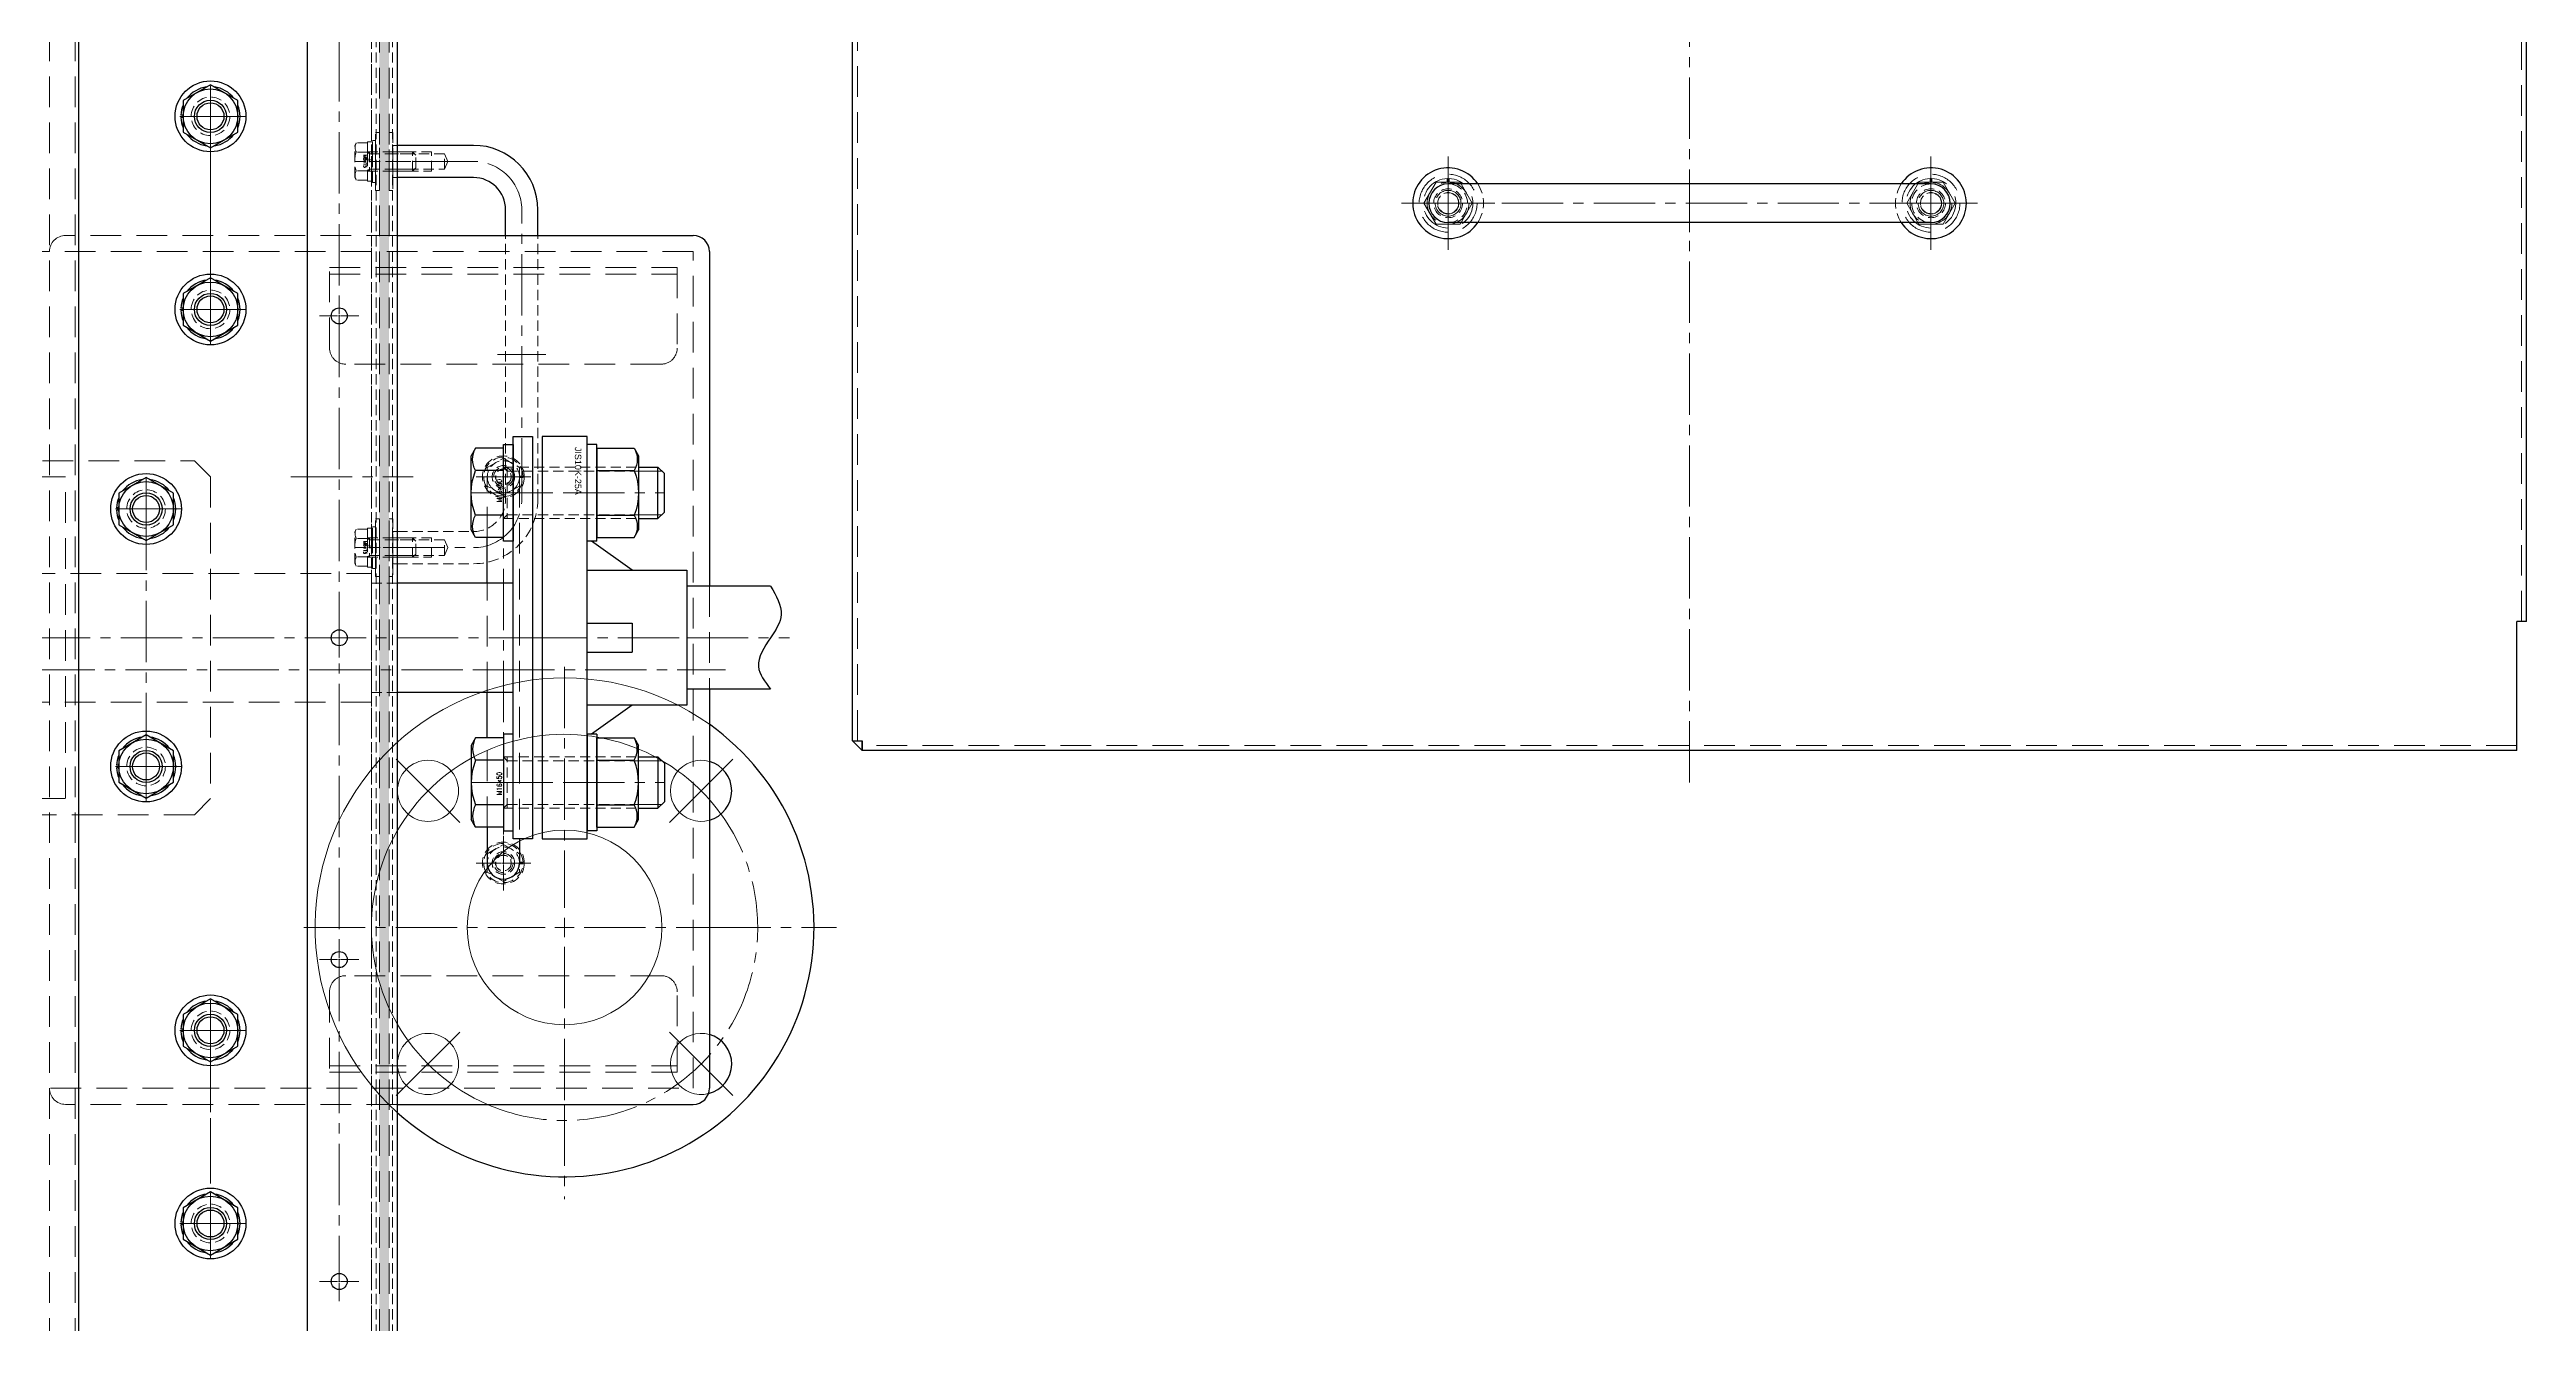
# Model space of a CAD drawing. Header units: millimetres. Extents: x 0 to 51411, y 0 to 16902.
# Drawn here: x 5429 to 6199, y 14393 to 14789 of the extents above; entities that cross this region are included whole.
import ezdxf

# ---------------------------------------------------------------- set-up
doc = ezdxf.new("R2010")
doc.units = ezdxf.units.MM
doc.linetypes.add('CENTER2', pattern=[28.575, 19.05, -3.175, 3.175, -3.175])
doc.linetypes.add('HIDDEN2', pattern=[4.7625, 3.175, -1.5875])
for name, color, linetype, lineweight in [('01_外形線', 7, 'Continuous', 25), ('02_細線', 5, 'Continuous', 13), ('03_かくれ線', 6, 'HIDDEN2', 13), ('04_中心線', 1, 'CENTER2', 9)]:
    doc.layers.add(name, color=color, linetype=linetype, lineweight=lineweight)
doc.layers.add('10_補助線', color=8, linetype='Continuous', lineweight=13, plot=False)
doc.styles.get("Standard").update_dxf_attribs({"font": 'arial.ttf'})
doc.styles.add('寸法用', font='simplex.shx', dxfattribs={"width": 0.8, "bigfont": '@extfont2.shx'})

# ---------------------------------------------------------------- blocks, each defined once
blk = doc.blocks.new('*U802')
at = {"layer": '04_中心線', "color": 0, "linetype": 'CENTER2', "transparency": 16777216}
for p, q in [((0, 0.9), (0, 8)), ((-8, 0), (-0.9, 0)), ((0.9, 0), (8, 0)), ((0, -8), (0, -0.9))]:
    blk.add_line(p, q, dxfattribs=at)
at = {"layer": '04_中心線', "color": 0, "linetype": 'Continuous', "transparency": 16777216}
for p, q in [((-0.45, 0), (0.45, 0)), ((0, -0.45), (0, 0.45))]:
    blk.add_line(p, q, dxfattribs=at)
blk = doc.blocks.new('*U803')
at = {"layer": '04_中心線', "color": 0, "linetype": 'CENTER2', "transparency": 16777216}
for p, q in [((0, 0.9), (0, 8)), ((-8, 0), (-0.9, 0)), ((0.9, 0), (8, 0)), ((0, -8), (0, -0.9))]:
    blk.add_line(p, q, dxfattribs=at)
at = {"layer": '04_中心線', "color": 0, "linetype": 'Continuous', "transparency": 16777216}
for p, q in [((-0.45, 0), (0.45, 0)), ((0, -0.45), (0, 0.45))]:
    blk.add_line(p, q, dxfattribs=at)
blk = doc.blocks.new('*U816')
at = {"layer": '04_中心線', "color": 0, "linetype": 'CENTER2', "transparency": 16777216}
for p, q in [((0, 1.2), (0, 9.5)), ((-9.5, 0), (-1.2, 0)), ((1.2, 0), (9.5, 0)), ((0, -9.5), (0, -1.2))]:
    blk.add_line(p, q, dxfattribs=at)
at = {"layer": '04_中心線', "color": 0, "linetype": 'Continuous', "transparency": 16777216}
for p, q in [((-0.6, 0), (0.6, 0)), ((0, -0.6), (0, 0.6))]:
    blk.add_line(p, q, dxfattribs=at)
blk = doc.blocks.new('*U817')
at = {"layer": '04_中心線', "color": 0, "linetype": 'CENTER2', "transparency": 16777216}
for p, q in [((0, 1.2), (0, 9.5)), ((-9.5, 0), (-1.2, 0)), ((1.2, 0), (9.5, 0)), ((0, -9.5), (0, -1.2))]:
    blk.add_line(p, q, dxfattribs=at)
at = {"layer": '04_中心線', "color": 0, "linetype": 'Continuous', "transparency": 16777216}
for p, q in [((-0.6, 0), (0.6, 0)), ((0, -0.6), (0, 0.6))]:
    blk.add_line(p, q, dxfattribs=at)
blk = doc.blocks.new('*U818')
at = {"layer": '04_中心線', "color": 0, "linetype": 'CENTER2', "transparency": 16777216}
for p, q in [((0, 2.2), (0, 14.5)), ((-14.5, 0), (-2.2, 0)), ((2.2, 0), (14.5, 0)), ((0, -14.5), (0, -2.2))]:
    blk.add_line(p, q, dxfattribs=at)
at = {"layer": '04_中心線', "color": 0, "linetype": 'Continuous', "transparency": 16777216}
for p, q in [((-1.1, 0), (1.1, 0)), ((0, -1.1), (0, 1.1))]:
    blk.add_line(p, q, dxfattribs=at)
blk = doc.blocks.new('*U819')
at = {"layer": '04_中心線', "color": 0, "linetype": 'CENTER2', "transparency": 16777216}
for p, q in [((0, 1.8), (0, 9.59)), ((-9.59, 0), (-1.8, 0)), ((1.8, 0), (9.59, 0)), ((0, -9.59), (0, -1.8))]:
    blk.add_line(p, q, dxfattribs=at)
at = {"layer": '04_中心線', "color": 0, "linetype": 'Continuous', "transparency": 16777216}
for p, q in [((-0.9, 0), (0.9, 0)), ((0, -0.9), (0, 0.9))]:
    blk.add_line(p, q, dxfattribs=at)
blk = doc.blocks.new('*U820')
at = {"layer": '04_中心線', "color": 0, "linetype": 'CENTER2', "transparency": 16777216}
for p, q in [((0, 1.8), (0, 9.59)), ((-9.59, 0), (-1.8, 0)), ((1.8, 0), (9.59, 0)), ((0, -9.59), (0, -1.8))]:
    blk.add_line(p, q, dxfattribs=at)
at = {"layer": '04_中心線', "color": 0, "linetype": 'Continuous', "transparency": 16777216}
for p, q in [((-0.9, 0), (0.9, 0)), ((0, -0.9), (0, 0.9))]:
    blk.add_line(p, q, dxfattribs=at)
blk = doc.blocks.new('*U821')
at = {"layer": '04_中心線', "color": 0, "linetype": 'CENTER2', "transparency": 16777216}
for p, q in [((0, 2.2), (0, 14.5)), ((-14.5, 0), (-2.2, 0)), ((2.2, 0), (14.5, 0)), ((0, -14.5), (0, -2.2))]:
    blk.add_line(p, q, dxfattribs=at)
at = {"layer": '04_中心線', "color": 0, "linetype": 'Continuous', "transparency": 16777216}
for p, q in [((-1.1, 0), (1.1, 0)), ((0, -1.1), (0, 1.1))]:
    blk.add_line(p, q, dxfattribs=at)
blk = doc.blocks.new('*U1451')
at = {"layer": '04_中心線', "color": 0, "linetype": 'CENTER2', "transparency": 16777216}
for p, q in [((0, 1.2), (0, 9.5)), ((-9.5, 0), (-1.2, 0)), ((1.2, 0), (9.5, 0)), ((0, -9.5), (0, -1.2))]:
    blk.add_line(p, q, dxfattribs=at)
at = {"layer": '04_中心線', "color": 0, "linetype": 'Continuous', "transparency": 16777216}
for p, q in [((-0.6, 0), (0.6, 0)), ((0, -0.6), (0, 0.6))]:
    blk.add_line(p, q, dxfattribs=at)
blk = doc.blocks.new('*U1452')
at = {"layer": '04_中心線', "color": 0, "linetype": 'CENTER2', "transparency": 16777216}
for p, q in [((0, 1.2), (0, 9.5)), ((-9.5, 0), (-1.2, 0)), ((1.2, 0), (9.5, 0)), ((0, -9.5), (0, -1.2))]:
    blk.add_line(p, q, dxfattribs=at)
at = {"layer": '04_中心線', "color": 0, "linetype": 'Continuous', "transparency": 16777216}
for p, q in [((-0.6, 0), (0.6, 0)), ((0, -0.6), (0, 0.6))]:
    blk.add_line(p, q, dxfattribs=at)
blk = doc.blocks.new('*U1453')
at = {"layer": '04_中心線', "color": 0, "linetype": 'CENTER2', "transparency": 16777216}
for p, q in [((0, 1.2), (0, 9.5)), ((-9.5, 0), (-1.2, 0)), ((1.2, 0), (9.5, 0)), ((0, -9.5), (0, -1.2))]:
    blk.add_line(p, q, dxfattribs=at)
at = {"layer": '04_中心線', "color": 0, "linetype": 'Continuous', "transparency": 16777216}
for p, q in [((-0.6, 0), (0.6, 0)), ((0, -0.6), (0, 0.6))]:
    blk.add_line(p, q, dxfattribs=at)
blk = doc.blocks.new('*U1433')
at = {"layer": '04_中心線', "color": 0, "linetype": 'CENTER2', "transparency": 16777216}
for p, q in [((0, 1.2), (0, 9.5)), ((-9.5, 0), (-1.2, 0)), ((1.2, 0), (9.5, 0)), ((0, -9.5), (0, -1.2))]:
    blk.add_line(p, q, dxfattribs=at)
at = {"layer": '04_中心線', "color": 0, "linetype": 'Continuous', "transparency": 16777216}
for p, q in [((-0.6, 0), (0.6, 0)), ((0, -0.6), (0, 0.6))]:
    blk.add_line(p, q, dxfattribs=at)
blk = doc.blocks.new('*U1434')
at = {"layer": '04_中心線', "color": 0, "linetype": 'CENTER2', "transparency": 16777216}
for p, q in [((0, 1.2), (0, 9.5)), ((-9.5, 0), (-1.2, 0)), ((1.2, 0), (9.5, 0)), ((0, -9.5), (0, -1.2))]:
    blk.add_line(p, q, dxfattribs=at)
at = {"layer": '04_中心線', "color": 0, "linetype": 'Continuous', "transparency": 16777216}
for p, q in [((-0.6, 0), (0.6, 0)), ((0, -0.6), (0, 0.6))]:
    blk.add_line(p, q, dxfattribs=at)
blk = doc.blocks.new('*U1435')
at = {"layer": '04_中心線', "color": 0, "linetype": 'CENTER2', "transparency": 16777216}
for p, q in [((0, 1.2), (0, 9.5)), ((-9.5, 0), (-1.2, 0)), ((1.2, 0), (9.5, 0)), ((0, -9.5), (0, -1.2))]:
    blk.add_line(p, q, dxfattribs=at)
at = {"layer": '04_中心線', "color": 0, "linetype": 'Continuous', "transparency": 16777216}
for p, q in [((-0.6, 0), (0.6, 0)), ((0, -0.6), (0, 0.6))]:
    blk.add_line(p, q, dxfattribs=at)
blk = doc.blocks.new('*U1439')
at = {"layer": '04_中心線', "color": 0, "linetype": 'CENTER2', "transparency": 16777216}
for p, q in [((-6.11, 0), (-0.52, 0)), ((0, 0.52), (0, 6.11)), ((0.52, 0), (6.11, 0)), ((0, -6.11), (0, -0.52))]:
    blk.add_line(p, q, dxfattribs=at)
at = {"layer": '04_中心線', "color": 0, "linetype": 'Continuous', "transparency": 16777216}
for p, q in [((-0.26, 0), (0.26, 0)), ((0, -0.26), (0, 0.26))]:
    blk.add_line(p, q, dxfattribs=at)
blk = doc.blocks.new('*U1440')
at = {"layer": '04_中心線', "color": 0, "linetype": 'CENTER2', "transparency": 16777216}
for p, q in [((-6.11, 0), (-0.52, 0)), ((0, 0.52), (0, 6.11)), ((0.52, 0), (6.11, 0)), ((0, -6.11), (0, -0.52))]:
    blk.add_line(p, q, dxfattribs=at)
at = {"layer": '04_中心線', "color": 0, "linetype": 'Continuous', "transparency": 16777216}
for p, q in [((-0.26, 0), (0.26, 0)), ((0, -0.26), (0, 0.26))]:
    blk.add_line(p, q, dxfattribs=at)
blk = doc.blocks.new('*U1441')
at = {"layer": '04_中心線', "color": 0, "linetype": 'CENTER2', "transparency": 16777216}
for p, q in [((-6.11, 0), (-0.52, 0)), ((0, 0.52), (0, 6.11)), ((0.52, 0), (6.11, 0)), ((0, -6.11), (0, -0.52))]:
    blk.add_line(p, q, dxfattribs=at)
at = {"layer": '04_中心線', "color": 0, "linetype": 'Continuous', "transparency": 16777216}
for p, q in [((-0.26, 0), (0.26, 0)), ((0, -0.26), (0, 0.26))]:
    blk.add_line(p, q, dxfattribs=at)
blk = doc.blocks.new('*U1492')
at = {"layer": '04_中心線', "color": 0, "linetype": 'CENTER2', "transparency": 16777216}
for p, q in [((-6.11, 0), (-0.52, 0)), ((0, 0.52), (0, 6.11)), ((0.52, 0), (6.11, 0)), ((0, -6.11), (0, -0.52))]:
    blk.add_line(p, q, dxfattribs=at)
at = {"layer": '04_中心線', "color": 0, "linetype": 'Continuous', "transparency": 16777216}
for p, q in [((-0.26, 0), (0.26, 0)), ((0, -0.26), (0, 0.26))]:
    blk.add_line(p, q, dxfattribs=at)
blk = doc.blocks.new('*U1580')
at = {"layer": '10_補助線', "color": 0, "linetype": 'CENTER2', "transparency": 16777216}
for p, q in [((0, 6.05), (0, 45)), ((-81, 0), (-6.05, 0)), ((6.05, 0), (55, 0)), ((0, -81), (0, -6.05))]:
    blk.add_line(p, q, dxfattribs=at)
at = {"layer": '10_補助線', "color": 0, "linetype": 'Continuous', "transparency": 16777216}
for p, q in [((-3.02, 0), (3.02, 0)), ((0, -3.02), (0, 3.02))]:
    blk.add_line(p, q, dxfattribs=at)
blk = doc.blocks.new('*U1581')
at = {"layer": '04_中心線', "color": 0, "linetype": 'CENTER2', "transparency": 16777216}
for p, q in [((0, 1.2), (0, 9.5)), ((-9.5, 0), (-1.2, 0)), ((1.2, 0), (9.5, 0)), ((0, -9.5), (0, -1.2))]:
    blk.add_line(p, q, dxfattribs=at)
at = {"layer": '04_中心線', "color": 0, "linetype": 'Continuous', "transparency": 16777216}
for p, q in [((-0.6, 0), (0.6, 0)), ((0, -0.6), (0, 0.6))]:
    blk.add_line(p, q, dxfattribs=at)
blk = doc.blocks.new('*U1575')
at = {"layer": '04_中心線', "color": 0, "linetype": 'CENTER2', "transparency": 16777216}
for p, q in [((0, 1.2), (0, 9.5)), ((-9.5, 0), (-1.2, 0)), ((1.2, 0), (9.5, 0)), ((0, -9.5), (0, -1.2))]:
    blk.add_line(p, q, dxfattribs=at)
at = {"layer": '04_中心線', "color": 0, "linetype": 'Continuous', "transparency": 16777216}
for p, q in [((-0.6, 0), (0.6, 0)), ((0, -0.6), (0, 0.6))]:
    blk.add_line(p, q, dxfattribs=at)
blk = doc.blocks.new('*U1587')
at = {"layer": '04_中心線', "color": 0, "linetype": 'CENTER2', "transparency": 16777216}
for p, q in [((-7, 0), (-0.7, 0)), ((0, 0.7), (0, 7)), ((0.7, 0), (7, 0)), ((0, -7), (0, -0.7))]:
    blk.add_line(p, q, dxfattribs=at)
at = {"layer": '04_中心線', "color": 0, "linetype": 'Continuous', "transparency": 16777216}
for p, q in [((-0.35, 0), (0.35, 0)), ((0, -0.35), (0, 0.35))]:
    blk.add_line(p, q, dxfattribs=at)
blk = doc.blocks.new('*U1539')
at = {"layer": '04_中心線', "color": 0, "linetype": 'CENTER2', "transparency": 16777216}
for p, q in [((-7, 0), (-0.7, 0)), ((0, 0.7), (0, 7)), ((0.7, 0), (7, 0)), ((0, -7), (0, -0.7))]:
    blk.add_line(p, q, dxfattribs=at)
at = {"layer": '04_中心線', "color": 0, "linetype": 'Continuous', "transparency": 16777216}
for p, q in [((-0.35, 0), (0.35, 0)), ((0, -0.35), (0, 0.35))]:
    blk.add_line(p, q, dxfattribs=at)
blk = doc.blocks.new('*U1541')
at = {"layer": '04_中心線', "color": 0, "linetype": 'CENTER2', "transparency": 16777216}
for p, q in [((0, 1), (0, 8.5)), ((-8.5, 0), (-1, 0)), ((1, 0), (8.5, 0)), ((0, -8.5), (0, -1))]:
    blk.add_line(p, q, dxfattribs=at)
at = {"layer": '04_中心線', "color": 0, "linetype": 'Continuous', "transparency": 16777216}
for p, q in [((-0.5, 0), (0.5, 0)), ((0, -0.5), (0, 0.5))]:
    blk.add_line(p, q, dxfattribs=at)
blk = doc.blocks.new('*U1540')
at = {"layer": '04_中心線', "color": 0, "linetype": 'CENTER2', "transparency": 16777216}
for p, q in [((0, 1), (0, 8.5)), ((-8.5, 0), (-1, 0)), ((1, 0), (8.5, 0)), ((0, -8.5), (0, -1))]:
    blk.add_line(p, q, dxfattribs=at)
at = {"layer": '04_中心線', "color": 0, "linetype": 'Continuous', "transparency": 16777216}
for p, q in [((-0.5, 0), (0.5, 0)), ((0, -0.5), (0, 0.5))]:
    blk.add_line(p, q, dxfattribs=at)

msp = doc.modelspace()

# ---------------------------------------------------------------- hatches: boundary and pattern name
at = {"layer": '03_かくれ線', "transparency": 33554495}
h = msp.add_hatch(color=256, dxfattribs=at)
h.dxf.hatch_style = 1
h.paths.add_polyline_path([(5531.964, 13465.9), (5531.964, 14925.9), (5534.964, 14925.9), (5534.964, 13465.9)])

# ---------------------------------------------------------------- linework, layer by layer
at = {"layer": '01_外形線'}
for p, q in [((5678.967, 14573.91), (5678.967, 15607.91)), ((6198.967, 14610.91), (6198.967, 15570.91)), ((5438.467, 15402.91), (5438.467, 13798.91)), ((5509.467, 14925.9), (5509.467, 14385.9)), ((5537.467, 14925.9), (5537.467, 14385.9)), ((5561.164, 14758.9), (5537.464, 14758.9)), ((5561.164, 14748.9), (5537.464, 14748.9)), ((6013.967, 14746.91), (5863.967, 14746.91)), ((5571.164, 14730.91), (5571.164, 14738.9)), ((5581.164, 14730.91), (5581.164, 14738.9)), ((5537.467, 14730.91), (5629.467, 14730.91)), ((6013.967, 14734.91), (5863.967, 14734.91)), ((5634.467, 14725.91), (5634.467, 14621.91)), ((5565.467, 14622.91), (5565.467, 14637.054)), ((6198.967, 14610.91), (6195.967, 14610.91)), ((6195.967, 14570.91), (6195.967, 14610.91)), ((5634.467, 14589.91), (5634.467, 14465.91)), ((5565.467, 14574.766), (5565.467, 14588.91)), ((5678.967, 14573.91), (5681.967, 14573.91)), ((5681.967, 14570.91), (5681.967, 14573.91)), ((6195.967, 14570.91), (5681.967, 14570.91)), ((5565.467, 14547.054), (5565.467, 14535.91)), ((5575.467, 14543.41), (5575.467, 14536.135)), ((5537.467, 14460.91), (5629.467, 14460.91))]:
    msp.add_line(p, q, dxfattribs=at)
for points in [[(5479.467, 14777.725), (5470.967, 14772.817)], [(5487.967, 14772.817), (5479.467, 14777.725)], [(5470.967, 14768.285), (5470.275, 14768.285)], [(5470.967, 14767.535), (5470.275, 14767.535)], [(5470.967, 14772.817), (5470.967, 14763.003)], [(5487.967, 14763.003), (5487.967, 14772.817)], [(5470.967, 14763.003), (5479.467, 14758.095)], [(5479.467, 14758.095), (5487.967, 14763.003)], [(5479.467, 14717.725), (5470.967, 14712.817)], [(5487.967, 14712.817), (5479.467, 14717.725)], [(5470.967, 14708.285), (5470.275, 14708.285)], [(5470.967, 14707.535), (5470.275, 14707.535)], [(5470.967, 14712.817), (5470.967, 14703.003)], [(5487.967, 14703.003), (5487.967, 14712.817)], [(5470.967, 14703.003), (5479.467, 14698.095)], [(5479.467, 14698.095), (5487.967, 14703.003)], [(5582.467, 14668.41), (5582.467, 14543.41)], [(5596.467, 14668.41), (5582.467, 14668.41)], [(5596.467, 14543.41), (5596.467, 14668.41)], [(5561.827, 14664.766), (5560.467, 14662.41)], [(5560.467, 14639.41), (5560.467, 14662.41)], [(5570.467, 14664.766), (5561.827, 14664.766)], [(5596.467, 14635.91), (5596.467, 14665.91)], [(5599.467, 14665.91), (5596.467, 14665.91)], [(5599.467, 14635.91), (5599.467, 14665.91)], [(5599.467, 14664.766), (5599.467, 14637.054)], [(5599.467, 14664.766), (5611.106, 14664.766)], [(5611.106, 14664.766), (5612.467, 14662.41)], [(5612.467, 14662.41), (5612.467, 14639.41)], [(5459.467, 14655.725), (5450.967, 14650.817)], [(5467.967, 14650.817), (5459.467, 14655.725)], [(5570.467, 14657.838), (5561.827, 14657.838)], [(5599.467, 14657.838), (5611.106, 14657.838)], [(5612.467, 14658.91), (5618.467, 14658.91)], [(5618.467, 14658.91), (5620.467, 14656.91)], [(5618.467, 14642.91), (5618.467, 14658.91)], [(5620.467, 14644.91), (5620.467, 14656.91)], [(5450.967, 14646.285), (5450.275, 14646.285)], [(5450.967, 14645.535), (5450.275, 14645.535)], [(5450.967, 14650.817), (5450.967, 14641.003)], [(5467.967, 14641.003), (5467.967, 14650.817)], [(5570.467, 14643.982), (5561.827, 14643.982)], [(5599.467, 14643.982), (5611.106, 14643.982)], [(5618.467, 14642.91), (5620.467, 14644.91)], [(5450.967, 14641.003), (5459.467, 14636.095)], [(5459.467, 14636.095), (5467.967, 14641.003)], [(5561.827, 14637.054), (5560.467, 14639.41)], [(5570.467, 14637.054), (5561.827, 14637.054)], [(5599.467, 14635.91), (5596.467, 14635.91)], [(5610.467, 14626.91), (5597.867, 14635.91)], [(5599.467, 14637.054), (5611.106, 14637.054)], [(5611.106, 14637.054), (5612.467, 14639.41)], [(5612.467, 14642.91), (5618.467, 14642.91)], [(5573.467, 14622.91), (5537.467, 14622.91)], [(5596.467, 14626.91), (5627.467, 14626.91)], [(5627.467, 14626.91), (5627.467, 14584.91)], [(5653.467, 14621.91), (5627.467, 14621.91)], [(5596.467, 14610.41), (5610.467, 14610.41)], [(5610.467, 14610.41), (5610.467, 14601.41)], [(5596.467, 14601.41), (5610.467, 14601.41)], [(5653.467, 14589.91), (5627.467, 14589.91)], [(5573.467, 14588.91), (5537.467, 14588.91)], [(5627.467, 14584.91), (5596.467, 14584.91)], [(5610.467, 14584.91), (5597.867, 14575.91)], [(5459.467, 14575.725), (5450.967, 14570.817)], [(5467.967, 14570.817), (5459.467, 14575.725)], [(5561.827, 14574.766), (5560.467, 14572.41)], [(5570.467, 14574.766), (5561.827, 14574.766)], [(5596.467, 14575.91), (5596.467, 14545.91)], [(5599.467, 14575.91), (5596.467, 14575.91)], [(5599.467, 14575.91), (5599.467, 14545.91)], [(5599.467, 14547.054), (5599.467, 14574.766)], [(5599.467, 14574.766), (5611.106, 14574.766)], [(5611.106, 14574.766), (5612.467, 14572.41)], [(5450.967, 14570.817), (5450.967, 14561.003)], [(5467.967, 14561.003), (5467.967, 14570.817)], [(5560.467, 14572.41), (5560.467, 14549.41)], [(5570.467, 14567.838), (5561.827, 14567.838)], [(5599.467, 14567.838), (5611.106, 14567.838)], [(5612.467, 14549.41), (5612.467, 14572.41)], [(5612.467, 14568.91), (5618.467, 14568.91)], [(5618.467, 14568.91), (5620.467, 14566.91)], [(5618.467, 14568.91), (5618.467, 14552.91)], [(5620.467, 14566.91), (5620.467, 14554.91)], [(5681.967, 14573.91), (5681.967, 14570.91), (5678.967, 14573.91), (5681.967, 14573.91)], [(5450.967, 14566.285), (5450.275, 14566.285)], [(5450.967, 14565.535), (5450.275, 14565.535)], [(5450.967, 14561.003), (5459.467, 14556.095)], [(5459.467, 14556.095), (5467.967, 14561.003)], [(5570.467, 14553.982), (5561.827, 14553.982)], [(5599.467, 14553.982), (5611.106, 14553.982)], [(5612.467, 14552.91), (5618.467, 14552.91)], [(5618.467, 14552.91), (5620.467, 14554.91)], [(5561.827, 14547.054), (5560.467, 14549.41)], [(5570.467, 14547.054), (5561.827, 14547.054)], [(5599.467, 14545.91), (5596.467, 14545.91)], [(5599.467, 14547.054), (5611.106, 14547.054)], [(5611.106, 14547.054), (5612.467, 14549.41)], [(5582.467, 14543.41), (5596.467, 14543.41)], [(5479.467, 14493.725), (5470.967, 14488.817)], [(5487.967, 14488.817), (5479.467, 14493.725)], [(5470.967, 14484.285), (5470.275, 14484.285)], [(5470.967, 14483.535), (5470.275, 14483.535)], [(5470.967, 14488.817), (5470.967, 14479.003)], [(5487.967, 14479.003), (5487.967, 14488.817)], [(5470.967, 14479.003), (5479.467, 14474.095)], [(5479.467, 14474.095), (5487.967, 14479.003)], [(5479.467, 14433.725), (5470.967, 14428.817)], [(5470.967, 14428.817), (5470.967, 14419.003)], [(5487.967, 14428.817), (5479.467, 14433.725)], [(5487.967, 14419.003), (5487.967, 14428.817)], [(5470.967, 14424.285), (5470.275, 14424.285)], [(5470.967, 14423.535), (5470.275, 14423.535)], [(5470.967, 14419.003), (5479.467, 14414.095)], [(5479.467, 14414.095), (5487.967, 14419.003)]]:
    msp.add_lwpolyline(points, dxfattribs=at)
for points in [[(5478.265, 14777.031, 0.1988668), (5472.169, 14773.511)], [(5486.765, 14773.511, 0.1988668), (5480.669, 14777.031)], [(5470.967, 14771.43, 0.0881874), (5470.275, 14768.285)], [(5470.275, 14767.535, 0.0881874), (5470.967, 14764.39)], [(5487.967, 14764.39, 0.1988668), (5487.967, 14771.43)], [(5472.169, 14762.309, 0.1988668), (5478.265, 14758.789)], [(5480.669, 14758.789, 0.1988668), (5486.765, 14762.309)], [(5478.265, 14717.031, 0.1988668), (5472.169, 14713.511)], [(5486.765, 14713.511, 0.1988668), (5480.669, 14717.031)], [(5470.967, 14711.43, 0.0881874), (5470.275, 14708.285)], [(5470.275, 14707.535, 0.0881874), (5470.967, 14704.39)], [(5487.967, 14704.39, 0.1988668), (5487.967, 14711.43)], [(5472.169, 14702.309, 0.1988668), (5478.265, 14698.789)], [(5480.669, 14698.789, 0.1988668), (5486.765, 14702.309)], [(5561.827, 14657.838, -0.2679491), (5561.827, 14664.766)], [(5611.106, 14664.766, -0.2679491), (5611.106, 14657.838)], [(5458.265, 14655.031, 0.1988668), (5452.169, 14651.511)], [(5466.765, 14651.511, 0.1988668), (5460.669, 14655.031)], [(5561.827, 14643.982, -0.1963667), (5561.827, 14657.838)], [(5611.106, 14657.838, -0.1963667), (5611.106, 14643.982)], [(5450.967, 14649.43, 0.0881874), (5450.275, 14646.285)], [(5450.275, 14645.535, 0.0881874), (5450.967, 14642.39)], [(5467.967, 14642.39, 0.1988668), (5467.967, 14649.43)], [(5561.827, 14637.054, -0.2679491), (5561.827, 14643.982)], [(5611.106, 14643.982, -0.2679491), (5611.106, 14637.054)], [(5452.169, 14640.309, 0.1988668), (5458.265, 14636.789)], [(5460.669, 14636.789, 0.1988668), (5466.765, 14640.309)], [(5458.265, 14575.031, 0.1988668), (5452.169, 14571.511)], [(5466.765, 14571.511, 0.1988668), (5460.669, 14575.031)], [(5561.827, 14574.766, 0.2679491), (5561.827, 14567.838)], [(5611.106, 14567.838, 0.2679491), (5611.106, 14574.766)], [(5450.967, 14569.43, 0.0881874), (5450.275, 14566.285)], [(5467.967, 14562.39, 0.1988668), (5467.967, 14569.43)], [(5561.827, 14567.838, 0.1963667), (5561.827, 14553.982)], [(5611.106, 14553.982, 0.1963667), (5611.106, 14567.838)], [(5450.275, 14565.535, 0.0881874), (5450.967, 14562.39)], [(5452.169, 14560.309, 0.1988668), (5458.265, 14556.789)], [(5460.669, 14556.789, 0.1988668), (5466.765, 14560.309)], [(5561.827, 14553.982, 0.2679491), (5561.827, 14547.054)], [(5611.106, 14547.054, 0.2679491), (5611.106, 14553.982)], [(5478.265, 14493.031, 0.1988668), (5472.169, 14489.511)], [(5486.765, 14489.511, 0.1988668), (5480.669, 14493.031)], [(5470.967, 14487.43, 0.0881874), (5470.275, 14484.285)], [(5470.275, 14483.535, 0.0881874), (5470.967, 14480.39)], [(5487.967, 14480.39, 0.1988668), (5487.967, 14487.43)], [(5472.169, 14478.309, 0.1988668), (5478.265, 14474.789)], [(5480.669, 14474.789, 0.1988668), (5486.765, 14478.309)], [(5478.265, 14433.031, 0.1988668), (5472.169, 14429.511)], [(5486.765, 14429.511, 0.1988668), (5480.669, 14433.031)], [(5470.967, 14427.43, 0.0881874), (5470.275, 14424.285)], [(5470.275, 14423.535, 0.0881874), (5470.967, 14420.39)], [(5487.967, 14420.39, 0.1988668), (5487.967, 14427.43)], [(5472.169, 14418.309, 0.1988668), (5478.265, 14414.789)], [(5480.669, 14414.789, 0.1988668), (5486.765, 14418.309)]]:
    msp.add_lwpolyline(points, format="xyb", dxfattribs=at)
for points in [[(5579.467, 14668.41), (5579.467, 14543.41), (5573.467, 14543.41), (5573.467, 14668.41)], [(5570.467, 14635.91), (5570.467, 14665.91), (5573.467, 14665.91), (5573.467, 14635.91)], [(5570.467, 14575.91), (5570.467, 14545.91), (5573.467, 14545.91), (5573.467, 14575.91)]]:
    msp.add_lwpolyline(points, close=True, dxfattribs=at)
for centre, radius in [((5479.467, 14767.91), 11), ((5479.467, 14767.91), 8.5), ((5479.467, 14767.91), 5), ((5479.467, 14767.91), 4.188), ((5479.467, 14707.91), 11), ((5479.467, 14707.91), 8.5), ((5479.467, 14707.91), 5), ((5479.467, 14707.91), 4.188), ((5519.467, 14705.9), 2.5), ((5459.467, 14645.91), 11), ((5459.467, 14645.91), 8.5), ((5459.467, 14645.91), 5), ((5459.467, 14645.91), 4.188), ((5519.467, 14605.9), 2.5), ((5459.467, 14565.91), 11), ((5459.467, 14565.91), 8.5), ((5459.467, 14565.91), 5), ((5459.467, 14565.91), 4.188), ((5519.467, 14505.9), 2.5), ((5479.467, 14483.91), 11), ((5479.467, 14483.91), 8.5), ((5479.467, 14483.91), 5), ((5479.467, 14483.91), 4.188), ((5479.467, 14423.91), 11), ((5479.467, 14423.91), 8.5), ((5479.467, 14423.91), 5), ((5479.467, 14423.91), 4.188), ((5519.467, 14405.9), 2.5)]:
    msp.add_circle(centre, radius, dxfattribs=at)
for centre, radius, start, end in [((5561.164, 14738.9), 20, 0, 90), ((5863.967, 14740.91), 11, 33.055731, 326.944269), ((6013.967, 14740.91), 11, 213.055731, 146.944269), ((5561.164, 14738.9), 10, 0, 90), ((5863.967, 14740.91), 6, 90, 270), ((6013.967, 14740.91), 6, 270, 90), ((5629.467, 14725.91), 5, 0, 90), ((5589.467, 14515.91), 77.5, 227.858215, 54.504041), ((5631.893, 14558.336), 9.5, 285.718282, 74.281718), ((5570.467, 14535.91), 5, 180, 0), ((5631.893, 14473.484), 9.5, 283.981534, 74.281718), ((5629.467, 14465.91), 5, 270, 0)]:
    msp.add_arc(centre, radius, start, end, dxfattribs=at)
msp.add_spline([(5653.467, 14621.91), (5656.789, 14613.088), (5653.467, 14605.91), (5649.691, 14596.983), (5653.467, 14589.91)], degree=3, dxfattribs=at)
at = {"layer": '02_細線'}
for points in [[(5612.467, 14657.71), (5619.667, 14657.71)], [(5612.467, 14644.11), (5619.667, 14644.11)], [(5612.467, 14567.71), (5619.667, 14567.71)], [(5612.467, 14554.11), (5619.667, 14554.11)]]:
    msp.add_lwpolyline(points, dxfattribs=at)
at = {"layer": '03_かくれ線', "ltscale": 3}
for p, q in [((5680.467, 14573.91), (5680.467, 15607.91)), ((6197.467, 14610.91), (6197.467, 15570.91)), ((5429.467, 15408.91), (5429.467, 13792.91)), ((5437.467, 15408.91), (5437.467, 13792.91)), ((5529.467, 13445.9), (5529.467, 14925.9)), ((5531.964, 14925.9), (5531.964, 13465.9)), ((5534.964, 14925.9), (5534.964, 13465.9)), ((5537.464, 14758.9), (5536.164, 14758.9)), ((5537.464, 14748.9), (5536.164, 14748.9)), ((5537.467, 14730.91), (5434.467, 14730.91)), ((5516.467, 14718.91), (5624.467, 14718.91)), ((5565.467, 14637.054), (5565.467, 14655.91)), ((5575.467, 14655.91), (5575.467, 14543.41)), ((5537.464, 14638.9), (5536.164, 14638.9)), ((5537.464, 14628.9), (5536.164, 14628.9)), ((5565.467, 14588.91), (5565.467, 14622.91)), ((5634.467, 14621.91), (5634.467, 14589.91)), ((5565.467, 14547.054), (5565.467, 14574.766)), ((6195.967, 14572.41), (5681.967, 14572.41)), ((5516.467, 14472.91), (5624.467, 14472.91)), ((5537.467, 14460.91), (5434.467, 14460.91))]:
    msp.add_line(p, q, dxfattribs=at)
at = {"layer": '03_かくれ線'}
for p, q in [((5529.467, 14925.9), (5529.467, 14385.9)), ((5530.967, 14925.9), (5530.967, 14385.9)), ((5535.967, 14925.9), (5535.967, 14385.9)), ((5536.164, 14748.9), (5536.164, 14758.9)), ((5571.164, 14648.9), (5571.164, 14730.91)), ((5581.164, 14648.9), (5581.164, 14730.91)), ((5536.164, 14628.9), (5536.164, 14638.9)), ((5537.464, 14638.9), (5561.164, 14638.9)), ((5537.464, 14628.9), (5561.164, 14628.9))]:
    msp.add_line(p, q, dxfattribs=at)
for points in [[(5524.769, 14759.673), (5524.264, 14758.8)], [(5528.264, 14759.673), (5524.769, 14759.673)], [(5528.264, 14754.746), (5528.264, 14760)], [(5528.264, 14760), (5529.764, 14760)], [(5528.264, 14748.126), (5528.264, 14759.673)], [(5528.264, 14748.126), (5528.264, 14759.673)], [(5529.764, 14754.2), (5529.764, 14760)], [(5524.264, 14749), (5524.264, 14758.8)], [(5524.264, 14753.9), (5543.264, 14753.9)], [(5528.264, 14756.786), (5524.769, 14756.786)], [(5528.264, 14756.9), (5542.264, 14756.9)], [(5528.864, 14756.3), (5528.264, 14756.9)], [(5529.764, 14754.2), (5528.264, 14754.746)], [(5528.264, 14747.8), (5528.264, 14754.146)], [(5529.764, 14753.6), (5528.264, 14754.146)], [(5528.864, 14751.5), (5528.264, 14750.9)], [(5528.864, 14756.9), (5528.864, 14750.9)], [(5528.864, 14756.3), (5542.864, 14756.3)], [(5528.864, 14751.5), (5542.864, 14751.5)], [(5529.764, 14747.8), (5529.764, 14753.6)], [(5536.164, 14750.9), (5548.164, 14750.9), (5548.164, 14756.9), (5536.164, 14756.9)], [(5536.164, 14751.5), (5552.164, 14751.5), (5552.164, 14756.3), (5536.164, 14756.3)], [(5542.264, 14756.9), (5543.264, 14755.9)], [(5542.264, 14750.9), (5542.264, 14756.9)], [(5542.264, 14750.9), (5543.264, 14751.9)], [(5543.264, 14751.9), (5543.264, 14755.9)], [(5552.164, 14751.5), (5553.158, 14753.9), (5552.164, 14756.3)], [(5524.769, 14748.126), (5524.264, 14749)], [(5528.264, 14751.013), (5524.769, 14751.013)], [(5528.264, 14748.126), (5524.769, 14748.126)], [(5528.264, 14750.9), (5542.264, 14750.9)], [(5529.764, 14747.8), (5528.264, 14747.8)], [(5570.467, 14664.766), (5570.467, 14637.054)], [(5570.467, 14658.91), (5612.467, 14658.91)], [(5571.667, 14657.71), (5570.467, 14658.91)], [(5571.667, 14658.91), (5571.667, 14642.91)], [(5571.667, 14657.71), (5612.467, 14657.71)], [(5575.467, 14656.135), (5576.563, 14656.135)], [(5575.467, 14655.685), (5576.563, 14655.685)], [(5571.667, 14644.11), (5570.467, 14642.91)], [(5571.667, 14644.11), (5612.467, 14644.11)], [(5524.769, 14639.673), (5524.264, 14638.8)], [(5524.264, 14629), (5524.264, 14638.8)], [(5528.264, 14639.673), (5524.769, 14639.673)], [(5528.264, 14636.786), (5524.769, 14636.786)], [(5528.264, 14634.746), (5528.264, 14640)], [(5528.264, 14640), (5529.764, 14640)], [(5528.264, 14628.126), (5528.264, 14639.673)], [(5528.264, 14628.126), (5528.264, 14639.673)], [(5528.264, 14636.9), (5542.264, 14636.9)], [(5528.864, 14636.3), (5528.264, 14636.9)], [(5528.864, 14636.9), (5528.864, 14630.9)], [(5528.864, 14636.3), (5542.864, 14636.3)], [(5529.764, 14634.2), (5529.764, 14640)], [(5536.164, 14630.9), (5548.164, 14630.9), (5548.164, 14636.9), (5536.164, 14636.9)], [(5536.164, 14631.5), (5552.164, 14631.5), (5552.164, 14636.3), (5536.164, 14636.3)], [(5542.264, 14636.9), (5543.264, 14635.9)], [(5542.264, 14630.9), (5542.264, 14636.9)], [(5543.264, 14631.9), (5543.264, 14635.9)], [(5552.164, 14631.5), (5553.158, 14633.9), (5552.164, 14636.3)], [(5570.467, 14642.91), (5612.467, 14642.91)], [(5524.264, 14633.9), (5543.264, 14633.9)], [(5524.769, 14628.126), (5524.264, 14629)], [(5528.264, 14631.013), (5524.769, 14631.013)], [(5529.764, 14634.2), (5528.264, 14634.746)], [(5528.264, 14627.8), (5528.264, 14634.146)], [(5529.764, 14633.6), (5528.264, 14634.146)], [(5528.864, 14631.5), (5528.264, 14630.9)], [(5528.264, 14630.9), (5542.264, 14630.9)], [(5528.864, 14631.5), (5542.864, 14631.5)], [(5529.764, 14627.8), (5529.764, 14633.6)], [(5542.264, 14630.9), (5543.264, 14631.9)], [(5528.264, 14628.126), (5524.769, 14628.126)], [(5529.764, 14627.8), (5528.264, 14627.8)], [(5537.467, 14622.91), (5529.467, 14622.91)], [(5537.467, 14588.91), (5529.467, 14588.91)], [(5570.467, 14547.054), (5570.467, 14574.766)], [(5571.667, 14567.71), (5570.467, 14568.91)], [(5570.467, 14568.91), (5612.467, 14568.91)], [(5571.667, 14552.91), (5571.667, 14568.91)], [(5571.667, 14567.71), (5612.467, 14567.71)], [(5571.667, 14554.11), (5570.467, 14552.91)], [(5570.467, 14552.91), (5612.467, 14552.91)], [(5571.667, 14554.11), (5612.467, 14554.11)], [(5575.467, 14536.135), (5576.563, 14536.135)], [(5575.467, 14535.685), (5576.563, 14535.685)]]:
    msp.add_lwpolyline(points, dxfattribs=at)
for points in [[(5524.769, 14756.786, -0.2679491), (5524.769, 14759.673)], [(5524.769, 14751.013, -0.1747), (5524.769, 14756.786)], [(5524.769, 14748.126, -0.2679491), (5524.769, 14751.013)], [(5576.563, 14655.685, -54.2037733), (5576.563, 14656.135)], [(5524.769, 14631.013, -0.1747), (5524.769, 14636.786)], [(5524.769, 14636.786, -0.2679491), (5524.769, 14639.673)], [(5524.769, 14628.126, -0.2679491), (5524.769, 14631.013)], [(5576.563, 14535.685, -54.2037733), (5576.563, 14536.135)]]:
    msp.add_lwpolyline(points, format="xyb", dxfattribs=at)
for points in [[(5530.764, 14760.4), (5530.764, 14747.4), (5529.764, 14747.4), (5529.764, 14760.4)], [(5530.764, 14744.9), (5530.764, 14762.9), (5531.964, 14762.9), (5531.964, 14744.9)], [(5534.964, 14744.9), (5534.964, 14762.9), (5536.164, 14762.9), (5536.164, 14744.9)], [(5565.467, 14658.797), (5570.467, 14661.684), (5575.467, 14658.797), (5575.467, 14653.023), (5570.467, 14650.137), (5565.467, 14653.023)], [(5530.764, 14640.4), (5530.764, 14627.4), (5529.764, 14627.4), (5529.764, 14640.4)], [(5530.764, 14624.9), (5530.764, 14642.9), (5531.964, 14642.9), (5531.964, 14624.9)], [(5534.964, 14624.9), (5534.964, 14642.9), (5536.164, 14642.9), (5536.164, 14624.9)], [(5565.467, 14538.797), (5570.467, 14541.684), (5575.467, 14538.797), (5575.467, 14533.023), (5570.467, 14530.137), (5565.467, 14533.023)]]:
    msp.add_lwpolyline(points, close=True, dxfattribs=at)
at = {"layer": '03_かくれ線', "ltscale": 3}
for points in [[(5867.72, 14734.41), (5871.472, 14740.91), (5867.72, 14747.41), (5860.214, 14747.41), (5856.461, 14740.91), (5860.214, 14734.41)], [(6017.72, 14734.41), (6021.472, 14740.91), (6017.72, 14747.41), (6010.214, 14747.41), (6006.461, 14740.91), (6010.214, 14734.41)], [(3229.467, 14725.91), (3229.467, 14465.91), (5629.467, 14465.91), (5629.467, 14725.91)], [(3424.467, 14655.91), (3424.467, 14555.91), (5434.467, 14555.91), (5434.467, 14655.91)]]:
    msp.add_lwpolyline(points, close=True, dxfattribs=at)
for points in [[(5863.667, 14747.41), (5863.667, 14748.604)], [(5864.267, 14747.41), (5864.267, 14748.604)], [(6013.667, 14747.41), (6013.667, 14748.604)], [(6014.267, 14747.41), (6014.267, 14748.604)], [(5479.467, 14655.91), (5479.467, 14555.91), (5474.467, 14550.91), (5384.467, 14550.91), (5379.467, 14555.91), (5379.467, 14655.91), (5384.467, 14660.91), (5474.467, 14660.91), (5479.467, 14655.91)], [(3321.467, 14625.91), (5529.467, 14625.91), (5529.467, 14585.91), (3321.467, 14585.91)]]:
    msp.add_lwpolyline(points, dxfattribs=at)
for points in [[(5624.467, 14720.91), (5624.467, 14695.91, -0.4142136), (5619.467, 14690.91), (5521.467, 14690.91, -0.4142136), (5516.467, 14695.91), (5516.467, 14720.91)], [(5624.467, 14470.91), (5624.467, 14495.91, 0.4142136), (5619.467, 14500.91), (5521.467, 14500.91, 0.4142136), (5516.467, 14495.91), (5516.467, 14470.91)]]:
    msp.add_lwpolyline(points, format="xyb", close=True, dxfattribs=at)
at = {"layer": '03_かくれ線'}
for centre, radius in [((5479.467, 14767.91), 6), ((5863.967, 14740.91), 4.5), ((5863.967, 14740.91), 4), ((5863.967, 14740.91), 3.25), ((6013.967, 14740.91), 4.5), ((6013.967, 14740.91), 4), ((6013.967, 14740.91), 3.25), ((5479.467, 14707.91), 6), ((5570.467, 14655.91), 6.5), ((5570.467, 14655.91), 5), ((5570.467, 14655.91), 3.5), ((5459.467, 14645.91), 6), ((5459.467, 14645.91), 6), ((5570.467, 14655.91), 3), ((5570.467, 14655.91), 3), ((5570.467, 14655.91), 2.458), ((5570.467, 14655.91), 2.4), ((5459.467, 14565.91), 6), ((5459.467, 14565.91), 6), ((5570.467, 14535.91), 6.5), ((5570.467, 14535.91), 5), ((5570.467, 14535.91), 3.5), ((5570.467, 14535.91), 3), ((5570.467, 14535.91), 3), ((5570.467, 14535.91), 2.458), ((5570.467, 14535.91), 2.4), ((5479.467, 14483.91), 6), ((5479.467, 14423.91), 6)]:
    msp.add_circle(centre, radius, dxfattribs=at)
at = {"layer": '03_かくれ線', "ltscale": 3}
for centre, radius in [((5863.967, 14740.91), 9), ((5863.967, 14740.91), 6.5), ((5863.967, 14740.91), 4), ((5863.967, 14740.91), 3.324), ((6013.967, 14740.91), 9), ((6013.967, 14740.91), 6.5), ((6013.967, 14740.91), 4), ((6013.967, 14740.91), 3.324)]:
    msp.add_circle(centre, radius, dxfattribs=at)
for centre, radius, start, end in [((5863.967, 14740.91), 7.7, 92.232868, 87.767132), ((6013.967, 14740.91), 7.7, 92.232868, 87.767132), ((5434.467, 14725.91), 5, 90, 180), ((5434.467, 14465.91), 5, 180, 270)]:
    msp.add_arc(centre, radius, start, end, dxfattribs=at)
at = {"layer": '03_かくれ線'}
for centre, radius, start, end in [((5863.967, 14740.91), 6, 270, 90), ((5863.967, 14740.91), 11, 326.944269, 33.055731), ((6013.967, 14740.91), 11, 146.944269, 213.055731), ((6013.967, 14740.91), 6, 90, 270), ((5570.467, 14655.91), 5, 180, 0), ((5561.164, 14648.9), 20, 270, 0), ((5561.164, 14648.9), 10, 270, 0), ((5570.467, 14535.91), 5, 0, 180)]:
    msp.add_arc(centre, radius, start, end, dxfattribs=at)
at = {"layer": '04_中心線'}
for p, q in [((5938.967, 14560.91), (5938.967, 15620.91)), ((5519.467, 14905.9), (5519.467, 14405.9)), ((5479.467, 14767.91), (5479.467, 14707.91)), ((5479.467, 14752.91), (5479.467, 14712.91)), ((5561.164, 14753.9), (5533.164, 14753.9)), ((5938.967, 14731.91), (5938.967, 14749.91)), ((5576.164, 14648.9), (5576.164, 14738.9)), ((6013.967, 14740.91), (5863.967, 14740.91)), ((6013.967, 14740.91), (5863.967, 14740.91)), ((5583.664, 14693.9), (5568.664, 14693.9)), ((5504.467, 14655.9), (5542.467, 14655.9)), ((5570.467, 14655.91), (5570.467, 14535.91)), ((5570.467, 14655.91), (5570.467, 14535.91)), ((5459.467, 14645.91), (5459.467, 14565.91)), ((5584.912, 14650.91), (5568.099, 14650.91)), ((5533.164, 14633.9), (5561.164, 14633.9)), ((5584.977, 14605.91), (3262.896, 14605.91)), ((5424.467, 14595.91), (5639.467, 14595.91)), ((5562.967, 14595.91), (5577.967, 14595.91)), ((5641.746, 14568.189), (5634.467, 14560.91)), ((5584.912, 14560.91), (5568.099, 14560.91)), ((5634.467, 14515.91), (5673.931, 14515.91)), ((5479.467, 14483.91), (5479.467, 14423.91)), ((5479.467, 14478.91), (5479.467, 14438.91)), ((5634.467, 14470.91), (5641.746, 14463.631)), ((5589.467, 14460.91), (5589.467, 14431.446))]:
    msp.add_line(p, q, dxfattribs=at)
for points in [[(5479.467, 14756.91), (5479.467, 14778.91)], [(5490.467, 14767.91), (5468.467, 14767.91)], [(5479.467, 14696.91), (5479.467, 14718.91)], [(5490.467, 14707.91), (5468.467, 14707.91)], [(5459.467, 14634.91), (5459.467, 14656.91)], [(5470.467, 14645.91), (5448.467, 14645.91)], [(5560.467, 14650.91), (5620.467, 14650.91)], [(5577.467, 14605.91), (5632.467, 14605.91)], [(5627.467, 14605.91), (5659.386, 14605.91)], [(5459.467, 14554.91), (5459.467, 14576.91)], [(5470.467, 14565.91), (5448.467, 14565.91)], [(5560.467, 14560.91), (5620.467, 14560.91)], [(5479.467, 14472.91), (5479.467, 14494.91)], [(5490.467, 14483.91), (5468.467, 14483.91)], [(5479.467, 14412.91), (5479.467, 14434.91)], [(5490.467, 14423.91), (5468.467, 14423.91)]]:
    msp.add_lwpolyline(points, dxfattribs=at)
for centre, radius, start, end in [((5561.164, 14738.9), 15, 0, 90), ((5561.164, 14648.9), 15, 270, 0), ((5589.467, 14515.91), 60, 246.443536, 41.40958)]:
    msp.add_arc(centre, radius, start, end, dxfattribs=at)
at = {"layer": '10_補助線'}
for p, q in [((5556.893, 14548.484), (5537.188, 14568.189)), ((5634.467, 14560.91), (5622.041, 14548.484)), ((5556.893, 14483.336), (5537.188, 14463.631)), ((5622.041, 14483.336), (5634.467, 14470.91))]:
    msp.add_line(p, q, dxfattribs=at)
for centre, radius in [((5547.041, 14558.336), 9.5), ((5589.467, 14515.91), 30.25), ((5547.041, 14473.484), 9.5)]:
    msp.add_circle(centre, radius, dxfattribs=at)
for centre, radius, start, end in [((5589.467, 14515.91), 77.5, 54.504041, 227.858215), ((5589.467, 14515.91), 60, 41.40958, 246.443536), ((5631.893, 14558.336), 9.5, 74.281718, 285.718282), ((5631.893, 14473.484), 9.5, 74.281718, 283.981534)]:
    msp.add_arc(centre, radius, start, end, dxfattribs=at)

# ---------------------------------------------------------------- block references
at = {"layer": '04_中心線', "linetype": 'CENTER2'}
for name, p, rotation in [('*U1451', (5479.467, 14767.91), 270), ('*U818', (5863.967, 14740.91), 180), ('*U821', (6013.967, 14740.91), 180), ('*U819', (5863.967, 14740.91), 180), ('*U816', (5863.967, 14740.91), 180), ('*U802', (5863.967, 14740.91), 180), ('*U820', (6013.967, 14740.91), 180), ('*U817', (6013.967, 14740.91), 180), ('*U803', (6013.967, 14740.91), 180), ('*U1452', (5479.467, 14707.91), 270), ('*U1439', (5519.467, 14705.9), 270), ('*U1541', (5570.467, 14655.91), 180), ('*U1539', (5570.467, 14655.91), 270), ('*U1453', (5459.467, 14645.91), 270), ('*U1581', (5459.467, 14645.91), 270), ('*U1440', (5519.467, 14605.9), 270), ('*U1433', (5459.467, 14565.91), 270), ('*U1575', (5459.467, 14565.91), 270), ('*U1540', (5570.467, 14535.91), 180), ('*U1587', (5570.467, 14535.91), 270), ('*U1441', (5519.467, 14505.9), 270), ('*U1434', (5479.467, 14483.91), 270), ('*U1435', (5479.467, 14423.91), 270), ('*U1492', (5519.467, 14405.9), 270)]:
    msp.add_blockref(name, p, dxfattribs=dict(at, rotation=rotation))
at = {"layer": '10_補助線', "linetype": 'CENTER2', "rotation": 270}
msp.add_blockref('*U1580', (5589.467, 14515.91), dxfattribs=at)

# ---------------------------------------------------------------- texts
at = {"layer": '03_かくれ線', "style": '寸法用', "width": 0.8}
for s, height, rotation, p in [('M6×15', 1, 270, (5527.03, 14755.974)), ('M16×50', 1.5, 90, (5569.967, 14648.012)), ('M6×15', 1, 270, (5527.03, 14635.974)), ('M16×50', 1.5, 90, (5569.967, 14556.997))]:
    msp.add_text(s, height=height, rotation=rotation, dxfattribs=at).set_placement(p)
at = {"layer": '03_かくれ線'}
msp.add_text('JIS10K-25A', height=2, rotation=270, dxfattribs=at).set_placement((5592.668, 14665.201))

doc.saveas('drawing.dxf')
